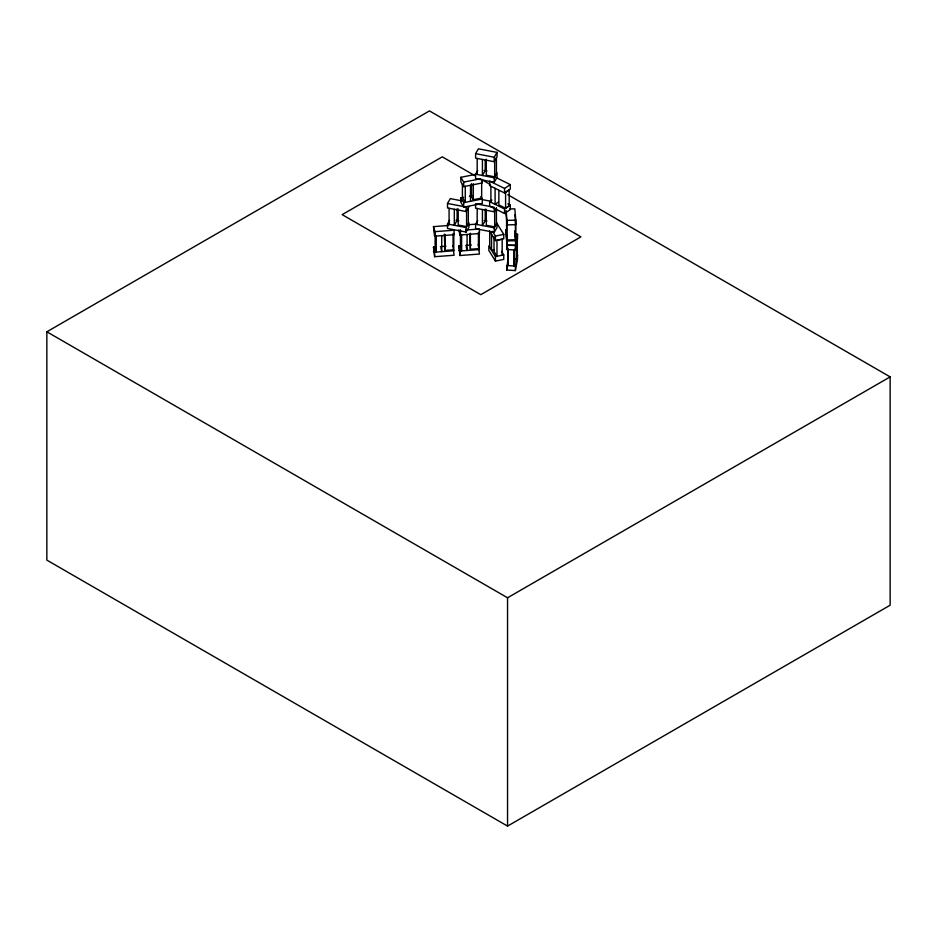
<?xml version="1.0" encoding="UTF-8"?>
<svg xmlns="http://www.w3.org/2000/svg" width="937" height="937" viewBox="0 0 937 937"><rect width="100%" height="100%" fill="white"/><g stroke="black" fill="none" stroke-linecap="round" stroke-linejoin="round"><path stroke-width="1.41" d="M515.01 234.133L517.517 234.285L517.517 238.794L515.373 250.05L506.601 249.5L507.409 240.774M506.601 249.5L507.409 245.271M515.373 270.582L515.373 266.073L517.517 254.817L517.517 259.315L515.373 270.582L506.601 270.02L508.358 256.258M506.601 270.02L507.409 265.803M515.373 250.05L515.373 245.553L517.517 234.285M475.609 153.645L478.397 148.807L497.02 152.391L497.02 156.889L494.232 161.726L475.609 158.154L475.609 153.645L494.232 157.229L497.02 152.391M468.91 206.702L466.122 211.539L447.511 207.955L447.511 203.458L450.299 198.621L461.754 200.823M494.232 182.258L494.232 177.749L497.02 172.912L497.02 177.421L494.232 182.258L475.609 178.674L475.609 174.177L477.706 170.546M466.122 232.06L466.122 227.55L468.91 222.713L468.91 227.222L466.122 232.06L447.511 228.487L447.511 223.978L449.608 220.347M494.677 176.824L496.423 173.802L496.423 157.779L494.677 160.801L494.677 176.824L486.303 175.219L486.303 159.196M494.232 232.317L494.232 227.808L497.02 222.971L497.02 227.48L494.232 232.317L475.609 228.733L475.609 224.236L477.706 220.605M495.849 208.846L494.677 210.86L494.677 226.883L486.303 225.278L486.303 209.256M494.232 211.785L494.232 207.288L475.609 203.704L475.609 208.213L494.232 211.785L496.317 208.166M494.677 226.883L496.423 223.861L496.423 207.838M504.574 188.466L489.641 181.122L489.641 185.631L504.574 192.975L504.574 188.466L510.302 184.589L495.357 177.245M507.807 203.891L510.302 205.109L510.302 209.619L504.574 213.495L489.641 206.152L489.641 201.654L491.925 200.096M504.574 192.975L510.302 189.098L510.302 184.589M498.531 202.005L495.099 204.336L495.099 188.314M505.593 208.237L509.178 205.812L509.178 189.789L505.593 192.214L505.593 208.237L498.871 204.934L498.871 190.363M504.574 213.495L504.574 208.998L510.302 205.109M46.85 331.792L429.451 110.906L890.15 376.885L890.15 605.208L507.549 826.094L46.85 560.115L46.85 331.792L507.549 597.783L890.15 376.885M492.499 231.334L495.439 236.077L503.755 234.367L503.755 238.865L495.439 240.586L489.559 231.099M494.326 249.687L491.55 250.249L491.55 234.238L489.688 231.24L489.688 247.251M495.439 256.609L503.755 254.887L503.755 259.397L495.439 261.107L488.833 250.448L488.833 245.939L495.439 256.609L495.439 261.107M482.274 179.564L482.274 182.949L463.71 186.627L460.852 181.801L460.852 177.304L476.546 174.188M460.852 177.304L463.71 182.118L480.845 178.721M480.833 196.559L482.274 198.972L482.274 203.47L463.71 207.147L460.852 202.333L460.852 197.824L463.71 197.262M469.414 196.126L472.271 195.564M471.522 183.605L471.522 196.711L473.314 199.722L481.665 198.07L481.665 182.047M460.852 197.824L463.71 202.65L482.274 198.972M433.48 226.625L434.627 231.673L454.082 230.209L454.082 234.707L434.627 236.183L433.48 226.625L448.764 225.466M468.547 224.704L476.886 224.072M465.537 230.069L479.428 229.015L479.428 233.524L459.973 235L458.825 229.94M452.934 245.681L454.082 255.239L434.627 256.703L433.48 247.145L436.255 246.935M440.425 246.618L445.977 246.197M478.28 244.487L479.428 254.044L459.973 255.52L458.825 245.962L461.601 245.752M465.771 245.435L471.334 245.014M444.314 234.18L445.04 250.448L453.789 249.781L453.789 233.758M433.48 251.655L436.255 251.444M469.66 234.449L470.386 249.254L479.135 248.598L479.135 232.575M433.48 247.145L434.627 252.205L454.082 250.729M458.825 250.472L461.601 250.261M458.825 245.962L459.973 251.022L479.428 249.547M509.775 208.974L514.811 208.834L515.783 220.148L515.701 239.72L506.882 239.966L506.882 223.955M506.109 210.497L506.964 220.394L515.783 220.148M505.992 213.589L506.964 224.903L515.783 224.646L514.928 214.749M506.964 240.926L515.783 240.668L515.783 245.178L506.964 245.424L505.992 229.612L506.964 245.424M506.601 244.99L515.373 245.553M514.226 258.776L516.732 258.928L516.732 242.906M506.601 265.511L515.373 266.073M484.124 170.44L486.994 170.991M475.609 174.177L494.232 177.749M482.696 199.698L491.293 201.35M447.511 203.458L466.122 207.03L466.122 211.539M484.124 220.5L486.994 221.05M456.026 220.242L458.896 220.792M475.609 224.236L494.232 227.808M447.511 223.978L466.122 227.55M489.641 201.654L504.574 208.998M475.047 175.758L442.287 156.842L342.169 214.643L480.786 294.675L580.905 236.874L507.807 194.685M482.614 180.127L490.168 184.495M497.137 223.697L503.755 234.367M501.553 251.327L503.755 254.887M466.228 246.689L467.083 250.484L467.083 234.461M440.882 247.872L441.737 251.666L441.737 235.644M514.928 230.771L515.783 240.668M514.928 235.281L515.783 245.178M517.341 239.743L517.341 255.766M515.42 220.511L515.42 236.534M514.718 249.207L514.718 260.861L513.745 265.921L513.745 249.91M508.264 249.558L508.264 265.581M507.959 248.176L507.959 258.378M507.549 597.783L507.549 826.094M506.964 220.394L506.964 224.903M506.601 220.769L506.601 236.792M502.173 255.169L502.173 239.146L496.985 240.223L496.985 256.234L494.01 251.444L494.01 236.874M495.439 236.077L495.439 240.586M494.232 157.229L494.232 161.726M490.894 186.252L490.894 202.275M485.202 160.45L485.202 170.639L482.414 175.477L482.414 159.466M485.202 209.056L485.202 220.699L482.414 225.536L482.414 209.525M478.42 232.329L478.42 245.435M477.179 158.458L477.179 174.469M477.179 208.518L477.179 224.54M473.314 183.711L473.314 199.722M470.503 185.28L470.503 201.303M470.386 233.243L470.386 249.254M468.324 207.592L468.324 223.603M466.579 210.614L466.579 226.625L458.205 225.021L458.205 208.998M465.279 186.311L465.279 202.333L462.409 197.508L462.409 184.402M463.71 182.118L463.71 186.627M463.71 202.65L463.71 207.147M461.613 234.871L461.613 250.893L460.465 245.834L460.465 229.823M459.973 230.49L459.973 235M459.973 251.022L459.973 255.52M457.104 208.799L457.104 220.453L454.316 225.29L454.316 209.267M453.075 233.512L453.075 246.618M449.081 208.26L449.081 224.283M445.04 234.426L445.04 250.448M436.267 236.065L436.267 252.076L435.119 247.028L435.119 231.006M434.627 231.673L434.627 236.183M434.627 252.205L434.627 256.703"/></g></svg>
